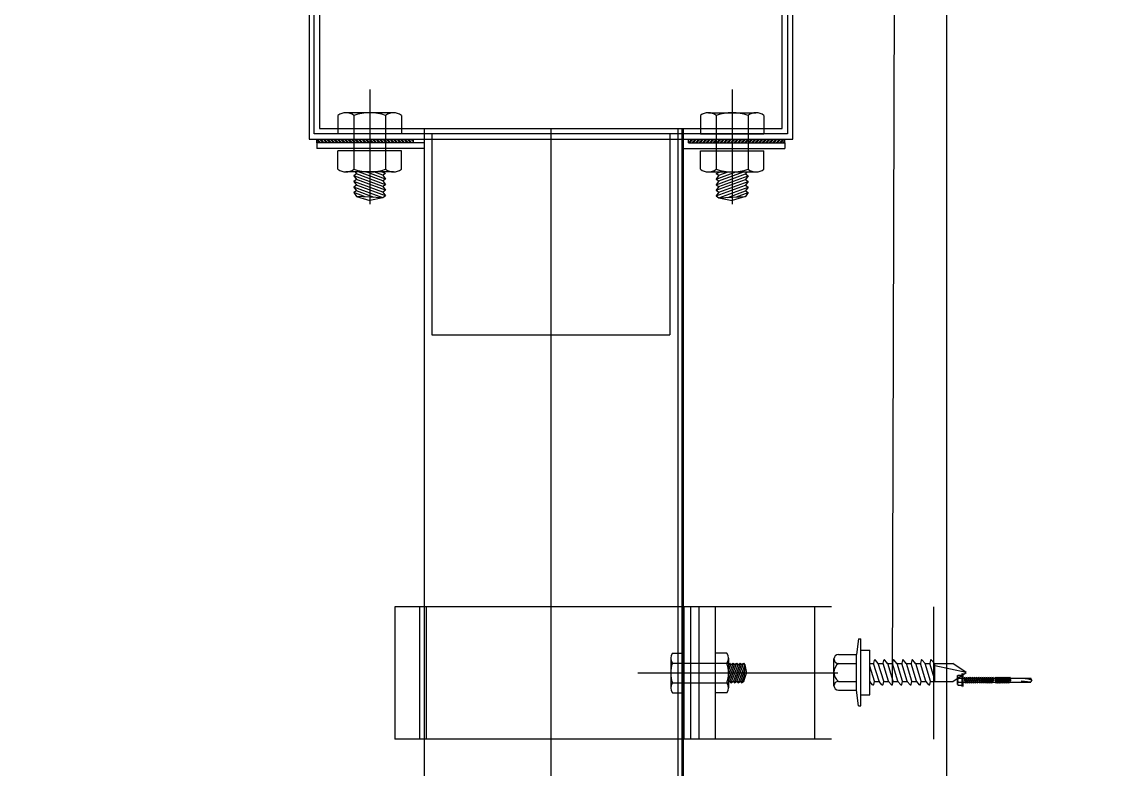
# Model space of a CAD drawing. Header units: metres. Extents: x 1610 to 5629, y 732 to 3974.
# Drawn here: x 1796.5734 to 1796.8067, y 901.7286 to 901.8866 of the extents above; entities that cross this region are included whole.
import ezdxf

# ---------------------------------------------------------------- set-up
doc = ezdxf.new("R2010")
doc.units = ezdxf.units.M
doc.header["$MEASUREMENT"] = 0
doc.header["$PDMODE"] = 2
doc.header["$PDSIZE"] = 50
doc.layers.get('0').update_dxf_attribs({"lineweight": 0})
doc.layers.get('Defpoints').update_dxf_attribs({"lineweight": 0})
doc.styles.get("Standard").update_dxf_attribs({"font": 'verdana.ttf', "height": 0.23})
doc.dimstyles.new('STANDARD$0', dxfattribs={"dimtxt": 0.23, "dimasz": 0.1, "dimexe": 2, "dimexo": 2, "dimgap": 0, "dimtad": 0, "dimzin": 0, "dimdsep": 46, "dimtxsty": 'Standard', "dimblk": 'OBLIQUE', "dimcen": -0.0625, "dimse1": 1, "dimse2": 1, "dimclrd": 7, "dimclre": 9, "dimclrt": 7, "dimadec": 0, "dimazin": 0, "dimtfac": 1, "dimtix": 1, "dimtofl": 0, "dimtmove": 2, "dimatfit": 3, "dimldrblk": 'OBLIQUE', "dimfxl": 0, "dimtolj": 1, "dimtzin": 0, "dimarcsym": 0})

# ---------------------------------------------------------------- blocks, each defined once
blk = doc.blocks.new('SRW-20')
for p, q in [((-2.029066627117571, 5.410844338883178), (2.029066627117571, 5.410844338854075)), ((-2.705422169499799, 4.734488796530059), (-2.705422169499799, 2.029066627059365)), ((-1.352711084735344, 4.734488796530059), (-1.352711084735344, 2.029066627059365)), ((1.352711084677139, 4.734488796500953), (1.352711084677139, 2.029066627059365)), ((2.705422169383381, 4.734488796530059), (2.705422169441589, 2.029066627030259)), ((-5.07266656772117, 1.690888855897356), (-2.705422169499799, 2.029066627059365)), ((-5.07266656772117, 1.690888855897356), (-5.07266656772117, 1.352711084735344)), ((-2.705422169441589, 2.029066627059365), (2.705422169499799, 2.029066627059365)), ((5.07266656766296, 1.690888855868251), (2.705422169441589, 2.029066627030259)), ((5.07266656766296, 1.690888855868251), (5.07266656766296, 1.352711084706242)), ((-5.07266656772117, 1.352711084735344), (5.07266656766296, 1.352711084677139)), ((-3.381777711823815, 1.352711084706242), (-3.381777711823815, 0)), ((-3.381777711823815, 0), (3.381777711823815, 0)), ((3.381777711823815, 1.352711084677139), (3.381777711823815, 0)), ((-1.868816154747037, -0.4361120414687323), (-1.368265371740561, -0.0186322928057052)), ((-1.868816154747037, -1.85252799550653), (-1.368265371740561, -1.435048246843503)), ((-1.824975299445213, -0.6132498307561037), (-1.378628323058364, -0.7083456031105017)), ((-1.352711084793553, -2.91038e-11), (-1.352711084793553, -0.0079450140765402)), ((-1.352711084793553, -0.7104601264582016), (-1.352711084735344, -1.42436096811434)), ((-1.333367849205385, -1.416069386119489), (1.327403977658832, -0.5899166617600713)), ((-1.327403977658832, -0.7060096649511252), (0.9464257521030957, -2.91038e-11)), ((-1.32740397771704, -2.122425618988926), (1.333367849147176, -1.296272894658613)), ((1.352711084735344, -2.91038e-11), (1.352711084677139, -0.585466200282099)), ((1.352711084735344, -1.287981312634655), (1.352711084735344, -2.001882154319901)), ((1.368265371682352, -1.277294033963698), (1.868816154688829, -0.8598142852715682)), ((1.824975299387005, -0.6826764959841967), (1.378628323058364, -0.5875807236297989)), ((-1.868816154747037, -3.268943949544336), (-1.368265371740561, -2.851464200881308)), ((-1.824975299445213, -2.029665784793905), (-1.378628323058364, -2.124761557148302)), ((-1.352711084735344, -2.126876080495998), (-1.352711084735344, -2.840776922152143)), ((-1.333367849205385, -2.83248534015729), (1.327403977658832, -2.006332615797874)), ((-1.32740397771704, -3.538841573026726), (1.333367849147176, -2.712688848696414)), ((1.352711084735344, -2.70439726670156), (1.352711084677139, -3.418298108357701)), ((1.368265371682352, -2.693709988001498), (1.868816154688829, -2.27623023930937)), ((1.824975299387005, -2.099092450021998), (1.378628323058364, -2.0039966776676)), ((-1.868816154747037, -4.68535990361124), (-1.368265371740561, -4.267880154919112)), ((-1.824975299445213, -3.446081738831707), (-1.378628323058364, -3.541177511186106)), ((-1.824975299445213, -4.862497692898613), (-1.378628323058364, -4.957593465223908)), ((-1.352711084735344, -3.543292034533807), (-1.352711084735344, -4.25719287621905)), ((-1.352711084735344, -4.959707988571608), (-1.352711084735344, -5.673608830256853)), ((-1.333367849205385, -4.248901294195093), (1.327403977658832, -3.422748569864778)), ((-1.333367849205385, -5.665317248232896), (1.327403977600625, -4.839164523902582)), ((-1.327403977658832, -4.955257527064532), (1.333367849147176, -4.129104802734219)), ((1.352711084677139, -4.120813220739364), (1.352711084677139, -4.834714062424609)), ((1.368265371682352, -4.110125942039302), (1.868816154688829, -3.692646193347171)), ((1.824975299387005, -3.515508404088901), (1.378628323058364, -3.420412631705402)), ((1.824975299387005, -4.931924358126707), (1.378628323058364, -4.836828585743205)), ((-1.868816154747037, -6.101775857649045), (-1.368265371740561, -5.684296108956912)), ((-1.824975299387005, -6.278913646936416), (-1.378628323116573, -6.37400941926171)), ((-1.352711084735344, -6.376123942609406), (-1.352711084735344, -7.090024784323759)), ((-1.333367849205385, -7.081733202328903), (1.327403977600625, -6.255580477969486)), ((-1.32740397771704, -6.371673481102334), (1.333367849147176, -5.545520756772019)), ((1.352711084677139, -5.537229174777166), (1.352711084677139, -6.251130016462411)), ((1.368265371682352, -5.526541896077106), (1.86881615463062, -5.109062147384972)), ((1.368265371682352, -6.942957850144012), (1.868816154688829, -6.525478101451881)), ((1.824975299328798, -6.34834031216451), (1.378628323000155, -6.253244539810112)), ((-1.868816154747037, -7.518191811715951), (-1.368265371740561, -7.100712063023821)), ((-1.824975299445213, -7.695329600974218), (-1.378628323116573, -7.790425373328617)), ((-1.352711084735344, -7.792539896676315), (-1.352711084735344, -8.506440738361562)), ((-1.333367849205385, -8.498149156366708), (1.327403977658832, -7.671996432036394)), ((-1.32740397771704, -7.788089435169238), (1.333367849147176, -6.961936710838926)), ((1.352711084677139, -6.953645128844073), (1.352711084677139, -7.667545970529318)), ((1.368265371682352, -8.359373804181812), (1.86881615463062, -7.941894055489684)), ((1.824975299328798, -7.764756266231414), (1.378628323058364, -7.669660493877018)), ((-1.868816154747037, -8.934607765753752), (-1.368265371740561, -8.517128017061623)), ((-1.824975299445213, -9.11174555501202), (-1.378628323116573, -9.206841327395523)), ((-1.352711084735344, -9.20895585071412), (-1.352711084735344, -9.854666864703177)), ((-1.352711084735344, -9.854666864703177), (1.352711084677139, -9.854666864674073)), ((-1.352711084735344, -9.854666864703177), (-1.352711084793553, -12.56008903411566)), ((-1.32740397771704, -9.204505389236147), (1.333367849147176, -8.378352664905831)), ((-1.140454892622073, -9.854666864703177), (1.327403977600625, -9.088412386074193)), ((-2.91038e-11, -14.58915566120413), (0.9725863542698788, -9.854666864644967)), ((1.14045489244745, -9.854666864674073), (1.333367849147176, -9.794768618943637)), ((1.352711084677139, -8.370061082881875), (1.352711084677139, -9.083961924567118)), ((1.352711084677139, -9.78647703694878), (1.352711084677139, -9.854666864674073)), ((1.352711084677139, -9.854666864674073), (1.352711084677139, -12.56008903411566)), ((1.368265371624147, -9.77578975824872), (1.868816154688829, -9.358310009556588)), ((1.824975299328798, -9.18117222029832), (1.378628323058364, -9.08607644791482)), ((-1.352711084793553, -12.56008903411566), (-2.91038e-11, -14.58915566120413)), ((-2.91038e-11, -14.58915566120413), (1.352711084677139, -12.56008903411566))]:
    blk.add_line(p, q)
for centre, radius, start, end in [((-2.029066627117571, 4.734488796530059), 0.6763555423608923, 0, 180), ((-8.73115e-11, 3.719955483131343), 1.690888855772311, 36.86989764117497, 143.1301023564905), ((2.029066627117571, 4.734488796530059), 0.6763555423608923, 0, 180), ((-1.303284010122297, -0.0965437879785895), 0.1014533313541339, 107.2492362302467, 129.829483170481), ((-1.803834793128769, -0.5140235366707202), 0.1014533313541339, 129.829483170481, 257.9727626916973), ((-1.357487816741922, -0.6091193090251183), 0.1014533313541339, 257.9727626882618, 287.2492362302467), ((-1.303284010122297, -1.51295974201639), 0.1014533313541339, 107.2492362302467, 129.829483170481), ((1.357487816741922, -0.6868070176860785), 0.1014533313541339, 77.97276268826182, 107.2492362302467), ((1.303284010122297, -1.199382538732606), 0.1014533313541339, 287.2492362302467, 309.8294831710151), ((1.303284010064089, -1.199382538761708), 0.1014533313541339, 287.2492362302467, 309.8294831710151), ((1.803834793070564, -0.7819027900695801), 0.1014533313541339, 309.8294831704811, 77.97276268826182), ((-1.803834793128769, -1.93043949070852), 0.1014533313541339, 129.829483170481, 257.9727626916973), ((-1.803834793128769, -3.346855444746323), 0.1014533313541339, 129.829483170481, 257.9727626916973), ((-1.357487816741922, -2.025535263062919), 0.1014533313541339, 257.9727626882618, 287.2492362302467), ((-1.303284010122297, -2.929375696054194), 0.1014533313541339, 107.2492362302467, 129.829483170481), ((1.357487816741922, -2.103222971723879), 0.1014533313541339, 77.97276268826182, 107.2492362302467), ((1.303284010064089, -2.615798492799513), 0.1014533313541339, 287.2492362302467, 309.8294831710151), ((1.303284010122297, -2.615798492770409), 0.1014533313541339, 287.2492362302467, 309.8294831710151), ((1.803834793070564, -2.198318744107377), 0.1014533313541339, 309.8294831704811, 77.97276268826182), ((-1.803834793128769, -4.76327139881323), 0.1014533313541339, 129.829483170481, 257.9727626916973), ((-1.357487816741922, -3.441951217129826), 0.1014533313541339, 257.9727626882618, 287.2492362302467), ((-1.357487816741922, -4.858367171167627), 0.1014533313541339, 257.9727626882618, 287.2492362302467), ((-1.303284010122297, -4.345791650091996), 0.1014533313541339, 107.2492362302467, 129.829483170481), ((1.357487816741922, -3.519638925761681), 0.1014533313541339, 77.97276268826182, 107.2492362302467), ((1.357487816741922, -3.519638925761681), 0.1014533313541339, 77.97276268826182, 107.2492362302467), ((1.357487816741922, -4.936054879828589), 0.1014533313541339, 77.97276268826182, 107.2492362302467), ((1.303284010122297, -4.032214446808212), 0.1014533313541339, 287.2492362302467, 309.8294831710151), ((1.803834793070564, -3.614734698145185), 0.1014533313541339, 309.8294831704811, 77.97276268826182), ((1.803834793070564, -5.031150652153883), 0.1014533313541339, 309.8294831704811, 77.97276268989278), ((-1.803834793070564, -6.179687352821928), 0.1014533313541339, 129.829483170481, 257.9727626916973), ((-1.35748781680013, -6.274783125176327), 0.1014533313541339, 257.9727626898928, 287.2492362302467), ((-1.303284010122297, -5.762207604129799), 0.1014533313541339, 107.2492362302467, 129.829483170481), ((1.357487816683714, -6.352470833866391), 0.1014533313541339, 77.97276268826182, 107.2492362302467), ((1.303284010064089, -5.448630400846012), 0.1014533313541339, 287.2492362302467, 309.8294831710151), ((1.803834793012356, -6.447566606249893), 0.1014533313541339, 309.8294831704811, 77.97276269006647), ((-1.803834793128769, -7.596103306888836), 0.1014533313541339, 129.829483170481, 257.9727626916973), ((-1.35748781680013, -7.691199079272338), 0.1014533313541339, 257.9727626898928, 287.2492362302467), ((-1.303284010122297, -7.178623558225808), 0.1014533313541339, 107.2492362302467, 129.829483170481), ((1.357487816741922, -7.768886787933292), 0.1014533313541339, 77.97276268826182, 107.2492362302467), ((1.303284010122297, -6.865046354912919), 0.1014533313541339, 287.2492362302467, 309.8294831704811), ((1.803834793012356, -7.863982560316797), 0.1014533313541339, 309.8294831704811, 77.97276269006647), ((-1.803834793128769, -9.012519260926636), 0.1014533313541339, 129.829483170481, 257.9727626882618), ((-1.35748781680013, -9.10761503331014), 0.1014533313541339, 257.9727626882618, 287.2492362302467), ((-1.303284010122297, -8.595039512263611), 0.1014533313541339, 107.2492362302467, 129.829483170481), ((1.357487816683714, -9.1853027419711), 0.1014533313541339, 77.97276268826182, 107.2492362302467), ((1.303284010064089, -8.281462308950722), 0.1014533313541339, 287.2492362302467, 309.8294831710151), ((1.303284010064089, -9.697878263017627), 0.1014533313541339, 287.2492362302467, 309.8294831704811), ((1.803834793012356, -9.2803985143546), 0.1014533313541339, 309.8294831704811, 77.97276268989278)]:
    blk.add_arc(centre, radius, start, end)
blk = doc.blocks.new('_Oblique')
at = {"color": 0, "linetype": 'ByBlock', "lineweight": -2}
blk.add_line((-0.5, -0.5), (0.5, 0.5), dxfattribs=at)
blk = doc.blocks.new('*D47')
at = {"color": 7, "lineweight": -2}
for p, q in [((1795.171902831284, 903.9270370816896), (1795.171902831284, 900.2667298764443)), ((1795.171902831284, 895.927698695376), (1795.171902831284, 899.5880059006212))]:
    blk.add_line(p, q, dxfattribs=at)
at = {"layer": 'Defpoints', "color": 0}
for p in [(1806.655057028128, 903.9270370816896), (1795.171902831284, 895.927698695376), (1795.171902831284, 895.927698695376)]:
    blk.add_point(p, dxfattribs=at)
at = {"color": 7, "lineweight": -2, "xscale": 0.1, "yscale": 0.1, "zscale": 0.1}
for p, rotation in [((1795.171902831284, 903.9270370816896), 90), ((1795.171902831284, 895.927698695376), 270)]:
    blk.add_blockref('_Oblique', p, dxfattribs=dict(at, rotation=rotation))
at = {"color": 7, "insert": (1795.171902831284, 899.9273678885334), "char_height": 0.23, "attachment_point": 5, "rotation": 90}
blk.add_mtext('\\A1;8.00', dxfattribs=at)
blk = doc.blocks.new('*D51')
at = {"color": 7, "lineweight": -2}
for p, q in [((1795.509375088086, 903.9270370816896), (1795.509375088086, 899.7674249738254)), ((1795.509375088086, 894.9276986953769), (1795.509375088086, 899.0873108032413))]:
    blk.add_line(p, q, dxfattribs=at)
at = {"layer": 'Defpoints', "color": 0}
for p in [(1806.655057028128, 903.9270370816896), (1795.509375088086, 894.9276986953769), (1806.655057028128, 894.9276986953769)]:
    blk.add_point(p, dxfattribs=at)
at = {"color": 7, "lineweight": -2, "xscale": 0.1, "yscale": 0.1, "zscale": 0.1}
for p, rotation in [((1795.509375088086, 903.9270370816896), 90), ((1795.509375088086, 894.9276986953769), 270)]:
    blk.add_blockref('_Oblique', p, dxfattribs=dict(at, rotation=rotation))
at = {"color": 7, "insert": (1795.509375088086, 899.4273678885338), "char_height": 0.23, "attachment_point": 5, "rotation": 90}
blk.add_mtext('\\A1;9.00', dxfattribs=at)

msp = doc.modelspace()

# ---------------------------------------------------------------- hatches: boundary and pattern name
h = msp.add_hatch()
h.set_pattern_fill('ANSI32', scale=0.0013987217597606, angle=6.999999999999999e-15, style=0)
h.set_pattern_definition([(135, (1667.638538469028, 912.5133618926938), (0.0003708921154949, 0.0003708921154949), []), (135, (1667.638291206227, 912.5133618926938), (0.0003708921154949, 0.0003708921154949), [])])
h.paths.add_polyline_path([(1796.650288961714, 901.8610520038707), (1796.650288961714, 901.8618048643767), (1796.65618867707, 901.8618048643767), (1796.65618867707, 901.8610520038707), (1796.655069699479, 901.8610520038707)])
h.paths.add_polyline_path([(1796.646932029463, 901.8610520038707), (1796.646932029463, 901.8618048643767), (1796.650288961714, 901.8618048643767), (1796.650288961714, 901.8610520038707)])
h.paths.add_polyline_path([(1796.643575097209, 901.8610520038707), (1796.643575097209, 901.8618048643767), (1796.646932029463, 901.8618048643767), (1796.646932029463, 901.8610520038707)])
h.paths.add_polyline_path([(1796.643575097209, 901.8618048643767), (1796.643575097209, 901.8610520038707), (1796.637438943123, 901.8610520038707), (1796.636943700535, 901.8618048643767)])
h.paths.add_polyline_path([(1796.635767339157, 901.8610520038707), (1796.635767339157, 901.8618048643767), (1796.636943700535, 901.8618048643767), (1796.637438943123, 901.8610520038707)])
h = msp.add_hatch()
h.set_pattern_fill('ANSI32', scale=0.0013987217597606, angle=6.999999999999999e-15, style=0)
h.set_pattern_definition([(45.00000000247206, (1586.587944377911, 912.5133618903488), (-0.0003708921155109, 0.0003708921154789), []), (45.00000000247206, (1586.58819163967, 912.5133618903488), (-0.0003708921155109, 0.0003708921154789), [])])
h.paths.add_polyline_path([(1796.720275217789, 901.8610520038707), (1796.720275217789, 901.8618048643767), (1796.714375502435, 901.8618048643767), (1796.714375502435, 901.8610520038707), (1796.715494479504, 901.8610520038707)])
h.paths.add_polyline_path([(1796.723632150041, 901.8610520038707), (1796.723632150041, 901.8618048643767), (1796.720275217789, 901.8618048643767), (1796.720275217789, 901.8610520038707)])
h.paths.add_polyline_path([(1796.726989082294, 901.8610520038707), (1796.726989082294, 901.8618048643767), (1796.723632150041, 901.8618048643767), (1796.723632150041, 901.8610520038707)])
h.paths.add_polyline_path([(1796.726989082294, 901.8618048643767), (1796.726989082294, 901.8610520038707), (1796.733125236902, 901.8610520038707), (1796.733620479489, 901.8618048643767)])
h.paths.add_polyline_path([(1796.734796839826, 901.8610520038707), (1796.734796839826, 901.8618048643767), (1796.733620479489, 901.8618048643767), (1796.733125236902, 901.8610520038707)])

# ---------------------------------------------------------------- linework, layer by layer
at = {"color": 7}
for p, q in [((1796.769028382296, 899.5984209417543, -23.30888888713069), (1796.769050835093, 901.9925183599132, -55.54783481805143)), ((1796.736475305171, 901.8618048643767, -0.909381687138202), (1796.736475305171, 901.9613824691044, -0.909381687138202)), ((1796.734237351033, 901.8640428192994, -23.73253617580199), (1796.734237351033, 901.9591558989205, -23.73253617580199)), ((1796.735356328623, 901.9603923541413, -23.73253617580199), (1796.735356328623, 901.8629238417084, -23.73253617580199)), ((1796.758109573809, 901.9604339903187), (1796.757455635192, 901.7463547498056)), ((1796.634088872249, 901.9106723677187, -0.909381687138202), (1796.634088872249, 901.8618048643767, -0.909381687138202)), ((1796.635207850881, 901.8629238417084, -23.73253617580199), (1796.635207850881, 901.9111358628944, -23.73253617580199)), ((1796.636326827952, 901.9115993591085, -23.73253617580199), (1796.636326827952, 901.8640428192994, -23.73253617580199)), ((1796.646932029463, 901.8722993099888), (1796.646932029463, 901.8546976524794)), ((1796.646932029463, 901.8722993099888), (1796.646932029463, 901.8480267007589)), ((1796.723632150041, 901.8722993099888), (1796.723632150041, 901.8546976524794)), ((1796.723632150041, 901.8722993099888), (1796.723632150041, 901.8480267007589)), ((1796.640218164957, 901.8668402627563), (1796.640218164957, 901.8629238417084)), ((1796.651967427583, 901.8673997515517), (1796.641896631343, 901.8673997515517)), ((1796.643575097209, 901.8668402627563), (1796.643575097209, 901.8554571166956)), ((1796.650288961714, 901.8668402627563), (1796.650288961714, 901.8554571166956)), ((1796.653645893967, 901.8668402627563), (1796.653645893967, 901.8629238417084)), ((1796.716918285537, 901.8668402627563), (1796.716918285537, 901.8629238417084)), ((1796.718596750362, 901.8673997515517), (1796.728667547119, 901.8673997515517)), ((1796.720275217789, 901.8668402627563), (1796.720275217789, 901.8554571166956)), ((1796.726989082294, 901.8668402627563), (1796.726989082294, 901.8554571166956)), ((1796.730346014546, 901.8668402627563), (1796.730346014546, 901.8629238417084)), ((1796.636326827952, 901.8640428192994, -23.73253617580199), (1796.734237351033, 901.8640428192994, -23.73253617580199)), ((1796.658426631732, 901.8640428192994, 17.93277887822597), (1796.658426631732, 899.5984209417543, 2.191182505290425)), ((1796.68528208975, 901.8640428192994, 17.93274134586669), (1796.685282089754, 899.5984209417543, 2.191168445315994)), ((1796.71213754725, 901.8640428192994, 17.93270381387952), (1796.712137547251, 899.5984209417543, 2.191154385480658)), ((1796.713059369475, 899.5984209417543, -21.89757733151153), (1796.713073089344, 901.8640428192994, -50.78495579762788)), ((1796.713256524841, 901.8640428192994, 17.93927522932062), (1796.713256524842, 899.5984209417543, 2.196048238409119)), ((1796.634088872249, 901.8618048643767, -0.909381687138202), (1796.736475305171, 901.8618048643767, -0.909381687138202)), ((1796.735356328623, 901.8629238417084, -23.73253617580199), (1796.635207850881, 901.8629238417084, -23.73253617580199)), ((1796.635767339157, 901.8610520038707), (1796.635767339157, 901.8618048643767)), ((1796.658426631732, 901.8610520038707), (1796.635767339157, 901.8610520038707)), ((1796.635767339157, 901.8610520038707), (1796.635767339157, 901.8598110489966)), ((1796.653645893967, 901.8629238417084), (1796.640218164957, 901.8629238417084)), ((1796.65618867707, 901.8610520038707), (1796.65618867707, 901.8618048643767)), ((1796.660105098118, 901.8629238417084), (1796.660105098118, 901.820411078992)), ((1796.710459081386, 901.8629238417084), (1796.710459081386, 901.820411078992)), ((1796.710459081386, 901.8623727318884), (1796.710459081386, 901.820411078992)), ((1796.714375502435, 901.8610520038707), (1796.714375502435, 901.8618048643767)), ((1796.714375502435, 901.8610520038707), (1796.734796839826, 901.8610520038707)), ((1796.716918285537, 901.8629238417084), (1796.730346014546, 901.8629238417084)), ((1796.734796839826, 901.8610520038707), (1796.734796839826, 901.8618048643767)), ((1796.734796839826, 901.8610520038707), (1796.734796839826, 901.8598110489966)), ((1796.658426631732, 901.8598110489966), (1796.635767339157, 901.8598110489966)), ((1796.653645893967, 901.8593735377434), (1796.640218164957, 901.8593735377434)), ((1796.640218164957, 901.8554571166956), (1796.640218164957, 901.8593735377434)), ((1796.653645893967, 901.8554571166956), (1796.653645893967, 901.8593735377434)), ((1796.713256524841, 901.8598110489966), (1796.734796839826, 901.8598110489966)), ((1796.716918285537, 901.8593735377434), (1796.730346014546, 901.8593735377434)), ((1796.716918285537, 901.8554571166956), (1796.716918285537, 901.8593735377434)), ((1796.730346014546, 901.8554571166956), (1796.730346014546, 901.8593735377434)), ((1796.651967427583, 901.8548976281604), (1796.641896631343, 901.8548976281604)), ((1796.644134586006, 901.8544623585268), (1796.643575097209, 901.8540728201157)), ((1796.643575097209, 901.8540728201157), (1796.644134586006, 901.8532692339844)), ((1796.649729472919, 901.8517955597393), (1796.643575097209, 901.8540728201157)), ((1796.643831534393, 901.8548976281604), (1796.644134586006, 901.8544623585268)), ((1796.650288961714, 901.8521850981496), (1796.644134586006, 901.8544623585268)), ((1796.649729472919, 901.8529886840204), (1796.644570484564, 901.8548976281604)), ((1796.650288961714, 901.8533782224316), (1796.6461827148, 901.8548976281604)), ((1796.649729472919, 901.8541818083027), (1796.647794945557, 901.8548976281604)), ((1796.650288961714, 901.8545713467146), (1796.649407175793, 901.8548976281604)), ((1796.650288961714, 901.8545713467146), (1796.649729472919, 901.8541818083027)), ((1796.649729472919, 901.8541818083027), (1796.650288961714, 901.8533782224316)), ((1796.718596750362, 901.8548976281604), (1796.728667547119, 901.8548976281604)), ((1796.720275217789, 901.8533782224316), (1796.724381464184, 901.8548976281604)), ((1796.720275217789, 901.8545713467146), (1796.72115700319, 901.8548976281604)), ((1796.720275217789, 901.8545713467146), (1796.720834706585, 901.8541818083027)), ((1796.720275217789, 901.8521850981496), (1796.726429593499, 901.8544623585268)), ((1796.720834706585, 901.8541818083027), (1796.720275217789, 901.8533782224316)), ((1796.720834706585, 901.8529886840204), (1796.725993693898, 901.8548976281604)), ((1796.720834706585, 901.8541818083027), (1796.722769232386, 901.8548976281604)), ((1796.720834706585, 901.8517955597393), (1796.726989082294, 901.8540728201157)), ((1796.726732645111, 901.8548976281604), (1796.726429593499, 901.8544623585268)), ((1796.726429593499, 901.8544623585268), (1796.726989082294, 901.8540728201157)), ((1796.726989082294, 901.8540728201157), (1796.726429593499, 901.8532692339844)), ((1796.644134586006, 901.8532692339844), (1796.643575097209, 901.8528796955736)), ((1796.643575097209, 901.8528796955736), (1796.644134586006, 901.8520761097017)), ((1796.649729472919, 901.8506024357164), (1796.643575097209, 901.8528796955736)), ((1796.644134586006, 901.8520761097017), (1796.643575097209, 901.8516865712904)), ((1796.643575097209, 901.8516865712904), (1796.644134586006, 901.8508829846388)), ((1796.649729472919, 901.8494093114343), (1796.643575097209, 901.8516865712904)), ((1796.650288961714, 901.8509919741272), (1796.644134586006, 901.8532692339844)), ((1796.650288961714, 901.8497988498456), (1796.644134586006, 901.8520761097017)), ((1796.650288961714, 901.8533782224316), (1796.649729472919, 901.8529886840204)), ((1796.649729472919, 901.8529886840204), (1796.650288961714, 901.8521850981496)), ((1796.650288961714, 901.8521850981496), (1796.649729472919, 901.8517955597393)), ((1796.649729472919, 901.8517955597393), (1796.650288961714, 901.8509919741272)), ((1796.720275217789, 901.8533782224316), (1796.720834706585, 901.8529886840204)), ((1796.720275217789, 901.8509919741272), (1796.726429593499, 901.8532692339844)), ((1796.720834706585, 901.8529886840204), (1796.720275217789, 901.8521850981496)), ((1796.720275217789, 901.8521850981496), (1796.720834706585, 901.8517955597393)), ((1796.720275217789, 901.8497988498456), (1796.726429593499, 901.8520761097017)), ((1796.720834706585, 901.8517955597393), (1796.720275217789, 901.8509919741272)), ((1796.720834706585, 901.8506024357164), (1796.726989082294, 901.8528796955736)), ((1796.720834706585, 901.8494093114343), (1796.726989082294, 901.8516865712904)), ((1796.726429593499, 901.8532692339844), (1796.726989082294, 901.8528796955736)), ((1796.726989082294, 901.8528796955736), (1796.726429593499, 901.8520761097017)), ((1796.726429593499, 901.8520761097017), (1796.726989082294, 901.8516865712904)), ((1796.726989082294, 901.8516865712904), (1796.726429593499, 901.8508829846388)), ((1796.644134586006, 901.8508829846388), (1796.643575097209, 901.8504934472694)), ((1796.645999548658, 901.8495963438744), (1796.643575097209, 901.8504934472694)), ((1796.643575097209, 901.8504934472694), (1796.644134586006, 901.8496898613984)), ((1796.647864511309, 901.8495028279158), (1796.644134586006, 901.8508829846388)), ((1796.649729472919, 901.8494093114343), (1796.644134586006, 901.8496898613984)), ((1796.644134586006, 901.8496898613984), (1796.646932029463, 901.8488302517177)), ((1796.649729472919, 901.8494093114343), (1796.646932029463, 901.8488302517177)), ((1796.650288961714, 901.8509919741272), (1796.649729472919, 901.8506024357164)), ((1796.649729472919, 901.8506024357164), (1796.650288961714, 901.8497988498456)), ((1796.650288961714, 901.8497988498456), (1796.649729472919, 901.8494093114343)), ((1796.720275217789, 901.8509919741272), (1796.720834706585, 901.8506024357164)), ((1796.720834706585, 901.8506024357164), (1796.720275217789, 901.8497988498456)), ((1796.720275217789, 901.8497988498456), (1796.720834706585, 901.8494093114343)), ((1796.720834706585, 901.8494093114343), (1796.726429593499, 901.8496898613984)), ((1796.720834706585, 901.8494093114343), (1796.723632150041, 901.8488302517177)), ((1796.722699668195, 901.8495028279158), (1796.726429593499, 901.8508829846388)), ((1796.726429593499, 901.8496898613984), (1796.723632150041, 901.8488302517177)), ((1796.724564630846, 901.8495963438744), (1796.726989082294, 901.8504934472694)), ((1796.726429593499, 901.8508829846388), (1796.726989082294, 901.8504934472694)), ((1796.726989082294, 901.8504934472694), (1796.726429593499, 901.8496898613984)), ((1796.660105098118, 901.820411078992), (1796.710459081386, 901.820411078992)), ((1796.660105098118, 901.820411078992), (1796.710459081386, 901.820411078992)), ((1796.652225467038, 901.7628674725321, 2.159289270440407), (1796.652225467038, 901.7348930382227, 2.159289270440407)), ((1796.744611909089, 901.7628674725321), (1796.652225467038, 901.7628674725321, 2.159289270440407)), ((1796.657470672804, 901.7628674725321, 2.159289270440407), (1796.657470672804, 901.7348930382227, 2.159289270440407)), ((1796.658869395314, 901.7628674725321, 2.159289270440407), (1796.658869395314, 901.7348930382227, 2.159289270440407)), ((1796.713419544028, 901.7628674725321, 2.159289270440407), (1796.713419544028, 901.7348930382227, 2.159289270440407)), ((1796.714818264976, 901.7628674725321, 2.159289270440407), (1796.714818264976, 901.7348930382227, 2.159289270440407)), ((1796.716566668113, 901.7628674725321, 2.159289270440407), (1796.716566668113, 901.7348930382227, 2.159289270440407)), ((1796.720063472302, 901.7628674725321, 2.159289270440407), (1796.720063472302, 901.7348930382227, 2.159289270440407)), ((1796.741065657966, 901.7628674725321), (1796.741065657966, 901.7348930382227)), ((1796.766301279772, 901.7348930382227), (1796.766301279772, 901.7628674725321)), ((1796.710622100571, 901.7520273798523, 2.159289270440407), (1796.710622100571, 901.7457331319437, 2.159289270440407)), ((1796.710971781197, 901.7530764212146, 2.159289270440407), (1796.713419544028, 901.7530764212146, 2.159289270440407)), ((1796.722511234612, 901.7530764212146, 2.159289270440407), (1796.720063472302, 901.7530764212146, 2.159289270440407)), ((1796.722860916282, 901.7520273798523, 2.159289270440407), (1796.722860916282, 901.7457331319437, 2.159289270440407)), ((1796.710971781197, 901.7509783384912, 2.159289270440407), (1796.722860916282, 901.7509783384912, 2.159289270440407)), ((1796.723064841111, 901.7509783384912, 2.159289270440407), (1796.722860916282, 901.7504272218988, 2.159289270440407)), ((1796.723810544276, 901.7509783384912, 2.159289270440407), (1796.722860916282, 901.7484119334517, 2.159289270440407)), ((1796.724054005913, 901.7506286570816, 2.159289270440407), (1796.722860916282, 901.7474042901404, 2.159289270440407)), ((1796.723308303268, 901.7506286570816, 2.159289270440407), (1796.722860916282, 901.749419578066, 2.159289270440407)), ((1796.723064841111, 901.7509783384912, 2.159289270440407), (1796.723308303268, 901.7506286570816, 2.159289270440407)), ((1796.724556246398, 901.7509783384912, 2.159289270440407), (1796.723132959866, 901.7471318536728, 2.159289270440407)), ((1796.723308303268, 901.7506286570816, 2.159289270440407), (1796.723810544276, 901.7509783384912, 2.159289270440407)), ((1796.724799708035, 901.7506286570816, 2.159289270440407), (1796.723376420984, 901.7467821733059, 2.159289270440407)), ((1796.723810544276, 901.7509783384912, 2.159289270440407), (1796.724054005913, 901.7506286570816, 2.159289270440407)), ((1796.725301948522, 901.7509783384912, 2.159289270440407), (1796.723878661991, 901.7471318536728, 2.159289270440407)), ((1796.724054005913, 901.7506286570816, 2.159289270440407), (1796.724556246398, 901.7509783384912, 2.159289270440407)), ((1796.7255454112, 901.7506286570816, 2.159289270440407), (1796.724122123628, 901.7467821733059, 2.159289270440407)), ((1796.724556246398, 901.7509783384912, 2.159289270440407), (1796.724799708035, 901.7506286570816, 2.159289270440407)), ((1796.726047651686, 901.7509783384912, 2.159289270440407), (1796.724624365155, 901.7471318536728, 2.159289270440407)), ((1796.724799708035, 901.7506286570816, 2.159289270440407), (1796.725301948522, 901.7509783384912, 2.159289270440407)), ((1796.726291113323, 901.7506286570816, 2.159289270440407), (1796.724867826793, 901.7467821733059, 2.159289270440407)), ((1796.725301948522, 901.7509783384912, 2.159289270440407), (1796.7255454112, 901.7506286570816, 2.159289270440407)), ((1796.726232666044, 901.7494630559436, 2.159289270440407), (1796.7253700678, 901.7471318536728, 2.159289270440407)), ((1796.7255454112, 901.7506286570816, 2.159289270440407), (1796.726047651686, 901.7509783384912, 2.159289270440407)), ((1796.726047651686, 901.7509783384912, 2.159289270440407), (1796.726291113323, 901.7506286570816, 2.159289270440407)), ((1796.726291113323, 901.7506286570816, 2.159289270440407), (1796.726115770964, 901.7471318536728, 2.159289270440407)), ((1796.726291113323, 901.7506286570816, 2.159289270440407), (1796.726653026462, 901.7488802557672, 2.159289270440407)), ((1796.746004449692, 901.7488802557672, 2.159289270440407), (1796.70365285091, 901.7488802557672, 2.159289270440407)), ((1796.710971781197, 901.7467821733059, 2.159289270440407), (1796.722860916282, 901.7467821733059, 2.159289270440407)), ((1796.722860916282, 901.746942445438, 2.159289270440407), (1796.723132959866, 901.7471318536728, 2.159289270440407)), ((1796.723132959866, 901.7471318536728, 2.159289270440407), (1796.723376420984, 901.7467821733059, 2.159289270440407)), ((1796.723376420984, 901.7467821733059, 2.159289270440407), (1796.723878661991, 901.7471318536728, 2.159289270440407)), ((1796.723878661991, 901.7471318536728, 2.159289270440407), (1796.724122123628, 901.7467821733059, 2.159289270440407)), ((1796.724122123628, 901.7467821733059, 2.159289270440407), (1796.724624365155, 901.7471318536728, 2.159289270440407)), ((1796.724624365155, 901.7471318536728, 2.159289270440407), (1796.724867826793, 901.7467821733059, 2.159289270440407)), ((1796.724867826793, 901.7467821733059, 2.159289270440407), (1796.7253700678, 901.7471318536728, 2.159289270440407)), ((1796.7253700678, 901.7471318536728, 2.159289270440407), (1796.725613528915, 901.7467821733059, 2.159289270440407)), ((1796.7261742172, 901.7482974542886, 2.159289270440407), (1796.725613528915, 901.7467821733059, 2.159289270440407)), ((1796.725613528915, 901.7467821733059, 2.159289270440407), (1796.726115770964, 901.7471318536728, 2.159289270440407)), ((1796.726115770964, 901.7471318536728, 2.159289270440407), (1796.726653026462, 901.7488802557672, 2.159289270440407)), ((1796.771283043163, 901.7481129552624), (1796.771283043163, 901.7483303980664)), ((1796.771283043163, 901.7466577530133), (1796.771283043163, 901.7481129552624)), ((1796.771283043163, 901.7468744517378), (1796.771283043163, 901.7478962552358)), ((1796.771283043163, 901.7464403089034), (1796.771283043163, 901.7466577530133)), ((1796.771383401741, 901.7484307582092), (1796.772261541778, 901.7484307582092)), ((1796.771420929324, 901.7478031806186), (1796.772328446974, 901.7478031806186)), ((1796.771420929324, 901.7469675273964), (1796.772328446974, 901.7469675273964)), ((1796.772328446974, 901.7460218123364), (1796.772328446974, 901.7487488946358)), ((1796.772428806593, 901.7488492534748), (1796.772437168636, 901.7488492534748)), ((1796.772537527736, 901.7460218123364), (1796.772537527736, 901.7487488946358)), ((1796.772537527736, 901.7478035154004), (1796.779420938279, 901.7478035187874)), ((1796.772537527736, 901.7469671915732), (1796.779568405253, 901.7469671952182)), ((1796.772786355816, 901.7478035187874), (1796.772836311307, 901.7480126654643)), ((1796.772933821227, 901.7469671952182), (1796.772786355816, 901.7478035187874)), ((1796.772960024518, 901.7478035187874), (1796.772836311307, 901.7480126654643)), ((1796.773057534435, 901.7467580469788), (1796.772836311307, 901.7480126654643)), ((1796.773057534435, 901.7467580469788), (1796.772933821227, 901.7469671952182)), ((1796.772960024518, 901.7478035187874), (1796.77320451682, 901.7478035187874)), ((1796.773107489927, 901.7469671952182), (1796.772960024518, 901.7478035187874)), ((1796.773057534435, 901.7467580469788), (1796.773107489927, 901.7469671952182)), ((1796.773107489927, 901.7469671952182), (1796.773351983272, 901.7469671952182)), ((1796.77320451682, 901.7478035187874), (1796.773254473355, 901.7480126654643)), ((1796.773351983272, 901.7469671952182), (1796.77320451682, 901.7478035187874)), ((1796.773475696482, 901.7467580469788), (1796.773254473355, 901.7480126654643)), ((1796.773378186041, 901.7478035187874), (1796.773254473355, 901.7480126654643)), ((1796.773475696482, 901.7467580469788), (1796.773351983272, 901.7469671952182)), ((1796.773378186041, 901.7478035187874), (1796.773622678343, 901.7478035187874)), ((1796.773525651971, 901.7469671952182), (1796.773378186041, 901.7478035187874)), ((1796.773475696482, 901.7467580469788), (1796.773525651971, 901.7469671952182)), ((1796.773525651971, 901.7469671952182), (1796.773770144796, 901.7469671952182)), ((1796.773622678343, 901.7478035187874), (1796.773672635399, 901.7480126654643)), ((1796.773770144796, 901.7469671952182), (1796.773622678343, 901.7478035187874)), ((1796.773796348085, 901.7478035187874), (1796.773672635399, 901.7480126654643)), ((1796.773893856962, 901.7467580469788), (1796.773672635399, 901.7480126654643)), ((1796.773893856962, 901.7467580469788), (1796.773770144796, 901.7469671952182)), ((1796.773796348085, 901.7478035187874), (1796.77404084039, 901.7478035187874)), ((1796.773943814018, 901.7469671952182), (1796.773796348085, 901.7478035187874)), ((1796.773893856962, 901.7467580469788), (1796.773943814018, 901.7469671952182)), ((1796.773943814018, 901.7469671952182), (1796.774188306841, 901.7469671952182)), ((1796.77404084039, 901.7478035187874), (1796.774090795881, 901.7480126654643)), ((1796.774188306841, 901.7469671952182), (1796.77404084039, 901.7478035187874)), ((1796.774214508568, 901.7478035187874), (1796.774090795881, 901.7480126654643)), ((1796.774312019008, 901.7467580469788), (1796.774090795881, 901.7480126654643)), ((1796.774312019008, 901.7467580469788), (1796.774188306841, 901.7469671952182)), ((1796.774214508568, 901.7478035187874), (1796.77445900087, 901.7478035187874)), ((1796.774361975541, 901.7469671952182), (1796.774214508568, 901.7478035187874)), ((1796.774312019008, 901.7467580469788), (1796.774361975541, 901.7469671952182)), ((1796.774361975541, 901.7469671952182), (1796.774606467845, 901.7469671952182)), ((1796.77445900087, 901.7478035187874), (1796.774508957405, 901.7480126654643)), ((1796.774606467845, 901.7469671952182), (1796.77445900087, 901.7478035187874)), ((1796.774632670613, 901.7478035187874), (1796.774508957405, 901.7480126654643)), ((1796.774730181053, 901.7467580469788), (1796.774508957405, 901.7480126654643)), ((1796.774730181053, 901.7467580469788), (1796.774606467845, 901.7469671952182)), ((1796.774632670613, 901.7478035187874), (1796.774877162916, 901.7478035187874)), ((1796.774780137585, 901.7469671952182), (1796.774632670613, 901.7478035187874)), ((1796.774730181053, 901.7467580469788), (1796.774780137585, 901.7469671952182)), ((1796.774780137585, 901.7469671952182), (1796.775024629368, 901.7469671952182)), ((1796.774877162916, 901.7478035187874), (1796.774927118409, 901.7480126654643)), ((1796.775024629368, 901.7469671952182), (1796.774877162916, 901.7478035187874)), ((1796.775050832658, 901.7478035187874), (1796.774927118409, 901.7480126654643)), ((1796.775148342578, 901.7467580469788), (1796.774927118409, 901.7480126654643)), ((1796.775148342578, 901.7467580469788), (1796.775024629368, 901.7469671952182)), ((1796.775050832658, 901.7478035187874), (1796.775295324439, 901.7478035187874)), ((1796.775198298069, 901.7469671952182), (1796.775050832658, 901.7478035187874)), ((1796.775148342578, 901.7467580469788), (1796.775198298069, 901.7469671952182)), ((1796.775198298069, 901.7469671952182), (1796.775442791415, 901.7469671952182)), ((1796.775295324439, 901.7478035187874), (1796.775345280454, 901.7480126654643)), ((1796.775442791415, 901.7469671952182), (1796.775295324439, 901.7478035187874)), ((1796.775468994183, 901.7478035187874), (1796.775345280454, 901.7480126654643)), ((1796.775566503059, 901.7467580469788), (1796.775345280454, 901.7480126654643)), ((1796.775566503059, 901.7467580469788), (1796.775442791415, 901.7469671952182)), ((1796.775468994183, 901.7478035187874), (1796.775713485442, 901.7478035187874)), ((1796.775616460114, 901.7469671952182), (1796.775468994183, 901.7478035187874)), ((1796.775566503059, 901.7467580469788), (1796.775616460114, 901.7469671952182)), ((1796.775616460114, 901.7469671952182), (1796.77630341274, 901.7469671952182)), ((1796.775616460114, 901.7469671952182), (1796.775860952416, 901.7469671952182)), ((1796.775713485442, 901.7478035187874), (1796.775763441976, 901.7480126654643)), ((1796.775797482598, 901.7473448286098), (1796.775713485442, 901.7478035187874)), ((1796.775887155186, 901.7478035187874), (1796.775763441976, 901.7480126654643)), ((1796.775921195284, 901.7471356816728), (1796.775763441976, 901.7480126654643)), ((1796.7757950263, 901.7478035187874), (1796.775844981791, 901.7480126654643)), ((1796.775942492231, 901.7469671952182), (1796.7757950263, 901.7478035187874)), ((1796.775921195284, 901.7471356816728), (1796.775797482598, 901.7473448286098)), ((1796.775968694999, 901.7478035187874), (1796.775844981791, 901.7480126654643)), ((1796.776066204919, 901.7467580469788), (1796.775844981791, 901.7480126654643)), ((1796.775887155186, 901.7478035187874), (1796.77630341274, 901.7478035187874)), ((1796.775887155186, 901.7478035187874), (1796.776131646967, 901.7478035187874)), ((1796.775971151299, 901.7473448286098), (1796.775887155186, 901.7478035187874)), ((1796.775921195284, 901.7471356816728), (1796.775971151299, 901.7473448286098)), ((1796.776066204919, 901.7467580469788), (1796.775942492231, 901.7469671952182)), ((1796.775968694999, 901.7478035187874), (1796.776213187303, 901.7478035187874)), ((1796.776116161454, 901.7469671952182), (1796.775968694999, 901.7478035187874)), ((1796.776034621639, 901.7469671952182), (1796.77627911394, 901.7469671952182)), ((1796.776066204919, 901.7467580469788), (1796.776116161454, 901.7469671952182)), ((1796.776116161454, 901.7469671952182), (1796.776360653755, 901.7469671952182)), ((1796.776213187303, 901.7478035187874), (1796.776263143837, 901.7480126654643)), ((1796.776360653755, 901.7469671952182), (1796.776213187303, 901.7478035187874)), ((1796.776484366963, 901.7467580469788), (1796.776263143837, 901.7480126654643)), ((1796.776386857047, 901.7478035187874), (1796.776263143837, 901.7480126654643)), ((1796.776484366963, 901.7467580469788), (1796.776360653755, 901.7469671952182)), ((1796.776386857047, 901.7478035187874), (1796.776631349869, 901.7478035187874)), ((1796.776534323497, 901.7469671952182), (1796.776386857047, 901.7478035187874)), ((1796.776484366963, 901.7467580469788), (1796.776534323497, 901.7469671952182)), ((1796.776534323497, 901.7469671952182), (1796.776778815801, 901.7469671952182)), ((1796.776631349869, 901.7478035187874), (1796.776681305883, 901.7480126654643)), ((1796.776778815801, 901.7469671952182), (1796.776631349869, 901.7478035187874)), ((1796.776805018569, 901.7478035187874), (1796.776681305883, 901.7480126654643)), ((1796.776902528488, 901.7467580469788), (1796.776681305883, 901.7480126654643)), ((1796.776902528488, 901.7467580469788), (1796.776778815801, 901.7469671952182)), ((1796.776805018569, 901.7478035187874), (1796.77704950983, 901.7478035187874)), ((1796.776952485545, 901.7469671952182), (1796.776805018569, 901.7478035187874)), ((1796.776902528488, 901.7467580469788), (1796.776952485545, 901.7469671952182)), ((1796.776952485545, 901.7469671952182), (1796.777196976282, 901.7469671952182)), ((1796.77704950983, 901.7478035187874), (1796.777099467407, 901.7480126654643)), ((1796.777196976282, 901.7469671952182), (1796.77704950983, 901.7478035187874)), ((1796.777223179572, 901.7478035187874), (1796.777099467407, 901.7480126654643)), ((1796.777320690533, 901.7467580469788), (1796.777099467407, 901.7480126654643)), ((1796.777320690533, 901.7467580469788), (1796.777196976282, 901.7469671952182)), ((1796.777223179572, 901.7478035187874), (1796.777467671876, 901.7478035187874)), ((1796.777370646025, 901.7469671952182), (1796.777223179572, 901.7478035187874)), ((1796.777320690533, 901.7467580469788), (1796.777370646025, 901.7469671952182)), ((1796.777370646025, 901.7469671952182), (1796.777615138327, 901.7469671952182)), ((1796.777467671876, 901.7478035187874), (1796.777517628409, 901.7480126654643)), ((1796.777615138327, 901.7469671952182), (1796.777467671876, 901.7478035187874)), ((1796.777641341617, 901.7478035187874), (1796.777517628409, 901.7480126654643)), ((1796.777738851015, 901.7467580469788), (1796.777517628409, 901.7480126654643)), ((1796.777738851015, 901.7467580469788), (1796.777615138327, 901.7469671952182)), ((1796.777641341617, 901.7478035187874), (1796.777885833401, 901.7478035187874)), ((1796.777788808071, 901.7469671952182), (1796.777641341617, 901.7478035187874)), ((1796.777738851015, 901.7467580469788), (1796.777788808071, 901.7469671952182)), ((1796.777788808071, 901.7469671952182), (1796.778033299852, 901.7469671952182)), ((1796.777885833401, 901.7478035187874), (1796.777935790455, 901.7480126654643)), ((1796.778033299852, 901.7469671952182), (1796.777885833401, 901.7478035187874)), ((1796.778059503141, 901.7478035187874), (1796.777935790455, 901.7480126654643)), ((1796.77815701306, 901.7467580469788), (1796.777935790455, 901.7480126654643)), ((1796.77815701306, 901.7467580469788), (1796.778033299852, 901.7469671952182)), ((1796.778059503141, 901.7478035187874), (1796.778303995444, 901.7478035187874)), ((1796.778206968553, 901.7469671952182), (1796.778059503141, 901.7478035187874)), ((1796.77815701306, 901.7467580469788), (1796.778206968553, 901.7469671952182)), ((1796.778206968553, 901.7469671952182), (1796.778451461898, 901.7469671952182)), ((1796.778303995444, 901.7478035187874), (1796.778353951979, 901.7480126654643)), ((1796.778451461898, 901.7469671952182), (1796.778303995444, 901.7478035187874)), ((1796.778477664144, 901.7478035187874), (1796.778353951979, 901.7480126654643)), ((1796.778575175107, 901.7467580469788), (1796.778353951979, 901.7480126654643)), ((1796.778575175107, 901.7467580469788), (1796.778451461898, 901.7469671952182)), ((1796.778477664144, 901.7478035187874), (1796.778722155925, 901.7478035187874)), ((1796.778625130598, 901.7469671952182), (1796.778477664144, 901.7478035187874)), ((1796.778575175107, 901.7467580469788), (1796.778625130598, 901.7469671952182)), ((1796.778625130598, 901.7469671952182), (1796.779312084266, 901.7469671952182)), ((1796.778625130598, 901.7469671952182), (1796.7788696229, 901.7469671952182)), ((1796.778722155925, 901.7478035187874), (1796.778772114023, 901.7480126654643)), ((1796.77880615308, 901.7473448286098), (1796.778722155925, 901.7478035187874)), ((1796.77889582619, 901.7478035187874), (1796.778772114023, 901.7480126654643)), ((1796.778929866292, 901.7471356816728), (1796.778772114023, 901.7480126654643)), ((1796.778929866292, 901.7471356816728), (1796.77880615308, 901.7473448286098)), ((1796.77889582619, 901.7478035187874), (1796.779312084266, 901.7478035187874)), ((1796.77889582619, 901.7478035187874), (1796.779140319015, 901.7478035187874)), ((1796.77897982178, 901.7473448286098), (1796.77889582619, 901.7478035187874)), ((1796.778929866292, 901.7471356816728), (1796.77897982178, 901.7473448286098)), ((1796.779043292642, 901.7469671952182), (1796.779287784424, 901.7469671952182)), ((1796.779266780317, 901.7478035187874), (1796.779316736851, 901.7480126654643)), ((1796.779414246769, 901.7469671952182), (1796.779266780317, 901.7478035187874)), ((1796.77944045006, 901.7478035187874), (1796.779316736851, 901.7480126654643)), ((1796.779537959977, 901.7467580469788), (1796.779316736851, 901.7480126654643)), ((1796.779537959977, 901.7467580469788), (1796.779414246769, 901.7469671952182)), ((1796.779420938279, 901.7478035187874), (1796.779470893772, 901.7480126654643)), ((1796.779568405253, 901.7469671952182), (1796.779420938279, 901.7478035187874)), ((1796.77944045006, 901.7478035187874), (1796.779684942362, 901.7478035187874)), ((1796.779587915471, 901.7469671952182), (1796.77944045006, 901.7478035187874)), ((1796.779594606979, 901.7478035187874), (1796.779470893772, 901.7480126654643)), ((1796.779692118461, 901.7467580469788), (1796.779470893772, 901.7480126654643)), ((1796.779537959977, 901.7467580469788), (1796.779587915471, 901.7469671952182)), ((1796.779692118461, 901.7467580469788), (1796.779568405253, 901.7469671952182)), ((1796.779587915471, 901.7469671952182), (1796.779832408815, 901.7469671952182)), ((1796.779594606979, 901.7478035187874), (1796.779839100325, 901.7478035187874)), ((1796.779742073433, 901.7469671952182), (1796.779594606979, 901.7478035187874)), ((1796.779684942362, 901.7478035187874), (1796.779734897853, 901.7480126654643)), ((1796.779832408815, 901.7469671952182), (1796.779684942362, 901.7478035187874)), ((1796.779692118461, 901.7467580469788), (1796.779742073433, 901.7469671952182)), ((1796.779956122023, 901.7467580469788), (1796.779734897853, 901.7480126654643)), ((1796.779858611061, 901.7478035187874), (1796.779734897853, 901.7480126654643)), ((1796.779742073433, 901.7469671952182), (1796.779986566258, 901.7469671952182)), ((1796.779956122023, 901.7467580469788), (1796.779832408815, 901.7469671952182)), ((1796.779839100325, 901.7478035187874), (1796.779889055815, 901.7480126654643)), ((1796.779986566258, 901.7469671952182), (1796.779839100325, 901.7478035187874)), ((1796.779858611061, 901.7478035187874), (1796.780103103887, 901.7478035187874)), ((1796.780006077516, 901.7469671952182), (1796.779858611061, 901.7478035187874)), ((1796.780110278944, 901.7467580469788), (1796.779889055815, 901.7480126654643)), ((1796.780012769026, 901.7478035187874), (1796.779889055815, 901.7480126654643)), ((1796.779956122023, 901.7467580469788), (1796.780006077516, 901.7469671952182)), ((1796.780110278944, 901.7467580469788), (1796.779986566258, 901.7469671952182)), ((1796.780006077516, 901.7469671952182), (1796.780250569297, 901.7469671952182)), ((1796.780012769026, 901.7478035187874), (1796.780257261848, 901.7478035187874)), ((1796.780160234436, 901.7469671952182), (1796.780012769026, 901.7478035187874)), ((1796.780103103887, 901.7478035187874), (1796.7801530599, 901.7480126654643)), ((1796.780250569297, 901.7469671952182), (1796.780103103887, 901.7478035187874)), ((1796.780110278944, 901.7467580469788), (1796.780160234436, 901.7469671952182)), ((1796.780276772585, 901.7478035187874), (1796.7801530599, 901.7480126654643)), ((1796.780374283547, 901.7467580469788), (1796.7801530599, 901.7480126654643)), ((1796.780160234436, 901.7469671952182), (1796.780404727781, 901.7469671952182)), ((1796.780374283547, 901.7467580469788), (1796.780250569297, 901.7469671952182)), ((1796.780257261848, 901.7478035187874), (1796.780307217862, 901.7480126654643)), ((1796.780404727781, 901.7469671952182), (1796.780257261848, 901.7478035187874)), ((1796.780276772585, 901.7478035187874), (1796.780521264888, 901.7478035187874)), ((1796.780424239561, 901.7469671952182), (1796.780276772585, 901.7478035187874)), ((1796.78043093055, 901.7478035187874), (1796.780307217862, 901.7480126654643)), ((1796.780528440467, 901.7467580469788), (1796.780307217862, 901.7480126654643)), ((1796.780374283547, 901.7467580469788), (1796.780424239561, 901.7469671952182)), ((1796.780528440467, 901.7467580469788), (1796.780404727781, 901.7469671952182)), ((1796.780424239561, 901.7469671952182), (1796.780668731343, 901.7469671952182)), ((1796.78043093055, 901.7478035187874), (1796.780675422853, 901.7478035187874)), ((1796.780578397523, 901.7469671952182), (1796.78043093055, 901.7478035187874)), ((1796.780521264888, 901.7478035187874), (1796.780571221423, 901.7480126654643)), ((1796.780668731343, 901.7469671952182), (1796.780521264888, 901.7478035187874)), ((1796.780528440467, 901.7467580469788), (1796.780578397523, 901.7469671952182)), ((1796.780694934632, 901.7478035187874), (1796.780571221423, 901.7480126654643)), ((1796.780792444552, 901.7467580469788), (1796.780571221423, 901.7480126654643)), ((1796.780578397523, 901.7469671952182), (1796.780822889825, 901.7469671952182)), ((1796.780792444552, 901.7467580469788), (1796.780668731343, 901.7469671952182)), ((1796.780675422853, 901.7478035187874), (1796.780725379386, 901.7480126654643)), ((1796.780822889825, 901.7469671952182), (1796.780675422853, 901.7478035187874)), ((1796.780694934632, 901.7478035187874), (1796.780939426412, 901.7478035187874)), ((1796.780842401085, 901.7469671952182), (1796.780694934632, 901.7478035187874)), ((1796.780849092593, 901.7478035187874), (1796.780725379386, 901.7480126654643)), ((1796.78094660147, 901.7467580469788), (1796.780725379386, 901.7480126654643)), ((1796.780792444552, 901.7467580469788), (1796.780842401085, 901.7469671952182)), ((1796.78094660147, 901.7467580469788), (1796.780822889825, 901.7469671952182)), ((1796.780842401085, 901.7469671952182), (1796.781086893387, 901.7469671952182)), ((1796.780849092593, 901.7478035187874), (1796.781093584898, 901.7478035187874)), ((1796.780996559047, 901.7469671952182), (1796.780849092593, 901.7478035187874)), ((1796.780939426412, 901.7478035187874), (1796.78098938347, 901.7480126654643)), ((1796.781086893387, 901.7469671952182), (1796.780939426412, 901.7478035187874)), ((1796.78094660147, 901.7467580469788), (1796.780996559047, 901.7469671952182)), ((1796.781113096677, 901.7478035187874), (1796.78098938347, 901.7480126654643)), ((1796.781210606075, 901.7467580469788), (1796.78098938347, 901.7480126654643)), ((1796.780996559047, 901.7469671952182), (1796.781241051349, 901.7469671952182)), ((1796.781210606075, 901.7467580469788), (1796.781086893387, 901.7469671952182)), ((1796.781093584898, 901.7478035187874), (1796.781143541432, 901.7480126654643)), ((1796.781241051349, 901.7469671952182), (1796.781093584898, 901.7478035187874)), ((1796.781113096677, 901.7478035187874), (1796.78135758846, 901.7478035187874)), ((1796.781260562087, 901.7469671952182), (1796.781113096677, 901.7478035187874)), ((1796.781267253597, 901.7478035187874), (1796.781143541432, 901.7480126654643)), ((1796.781364763517, 901.7467580469788), (1796.781143541432, 901.7480126654643)), ((1796.781210606075, 901.7467580469788), (1796.781260562087, 901.7469671952182)), ((1796.781364763517, 901.7467580469788), (1796.781241051349, 901.7469671952182)), ((1796.781260562087, 901.7469671952182), (1796.781505054911, 901.7469671952182)), ((1796.781267253597, 901.7478035187874), (1796.781511745377, 901.7478035187874)), ((1796.781414720052, 901.7469671952182), (1796.781267253597, 901.7478035187874)), ((1796.78135758846, 901.7478035187874), (1796.781407544471, 901.7480126654643)), ((1796.781505054911, 901.7469671952182), (1796.78135758846, 901.7478035187874)), ((1796.781364763517, 901.7467580469788), (1796.781414720052, 901.7469671952182)), ((1796.781531258201, 901.7478035187874), (1796.781407544471, 901.7480126654643)), ((1796.781628768119, 901.7467580469788), (1796.781407544471, 901.7480126654643)), ((1796.781414720052, 901.7469671952182), (1796.781659211833, 901.7469671952182)), ((1796.781628768119, 901.7467580469788), (1796.781505054911, 901.7469671952182)), ((1796.781511745377, 901.7478035187874), (1796.781561702436, 901.7480126654643)), ((1796.781659211833, 901.7469671952182), (1796.781511745377, 901.7478035187874)), ((1796.781531258201, 901.7478035187874), (1796.781775749461, 901.7478035187874)), ((1796.781678723611, 901.7469671952182), (1796.781531258201, 901.7478035187874)), ((1796.781685415121, 901.7478035187874), (1796.781561702436, 901.7480126654643)), ((1796.78178292504, 901.7467580469788), (1796.781561702436, 901.7480126654643)), ((1796.781628768119, 901.7467580469788), (1796.781678723611, 901.7469671952182)), ((1796.78178292504, 901.7467580469788), (1796.781659211833, 901.7469671952182)), ((1796.781678723611, 901.7469671952182), (1796.781923215914, 901.7469671952182)), ((1796.781685415121, 901.7478035187874), (1796.781929907424, 901.7478035187874)), ((1796.781832882095, 901.7469671952182), (1796.781685415121, 901.7478035187874)), ((1796.781775749461, 901.7478035187874), (1796.781825705996, 901.7480126654643)), ((1796.781923215914, 901.7469671952182), (1796.781775749461, 901.7478035187874)), ((1796.78178292504, 901.7467580469788), (1796.781832882095, 901.7469671952182)), ((1796.781949420246, 901.7478035187874), (1796.781825705996, 901.7480126654643)), ((1796.782046929122, 901.7467580469788), (1796.781825705996, 901.7480126654643)), ((1796.781832882095, 901.7469671952182), (1796.782077373878, 901.7469671952182)), ((1796.782046929122, 901.7467580469788), (1796.781923215914, 901.7469671952182)), ((1796.781929907424, 901.7478035187874), (1796.781979863959, 901.7480126654643)), ((1796.782077373878, 901.7469671952182), (1796.781929907424, 901.7478035187874)), ((1796.781949420246, 901.7478035187874), (1796.782193910986, 901.7478035187874)), ((1796.782096885656, 901.7469671952182), (1796.781949420246, 901.7478035187874)), ((1796.782103577167, 901.7478035187874), (1796.781979863959, 901.7480126654643)), ((1796.782201087086, 901.7467580469788), (1796.781979863959, 901.7480126654643)), ((1796.782046929122, 901.7467580469788), (1796.782096885656, 901.7469671952182)), ((1796.782201087086, 901.7467580469788), (1796.782077373878, 901.7469671952182)), ((1796.782096885656, 901.7469671952182), (1796.782783838281, 901.7469671952182)), ((1796.782096885656, 901.7469671952182), (1796.78234137796, 901.7469671952182)), ((1796.782103577167, 901.7478035187874), (1796.782348068948, 901.7478035187874)), ((1796.782251042577, 901.7469671952182), (1796.782103577167, 901.7478035187874)), ((1796.782193910986, 901.7478035187874), (1796.782243868041, 901.7480126654643)), ((1796.782277907098, 901.7473448286098), (1796.782193910986, 901.7478035187874)), ((1796.782201087086, 901.7467580469788), (1796.782251042577, 901.7469671952182)), ((1796.782367580729, 901.7478035187874), (1796.782243868041, 901.7480126654643)), ((1796.782401621348, 901.7471356816728), (1796.782243868041, 901.7480126654643)), ((1796.782251042577, 901.7469671952182), (1796.782937996246, 901.7469671952182)), ((1796.782251042577, 901.7469671952182), (1796.782495535923, 901.7469671952182)), ((1796.782401621348, 901.7471356816728), (1796.782277907098, 901.7473448286098)), ((1796.782348068948, 901.7478035187874), (1796.782398026003, 901.7480126654643)), ((1796.78243206506, 901.7473448286098), (1796.782348068948, 901.7478035187874)), ((1796.782367580729, 901.7478035187874), (1796.782783838281, 901.7478035187874)), ((1796.782367580729, 901.7478035187874), (1796.782612073032, 901.7478035187874)), ((1796.782451576841, 901.7473448286098), (1796.782367580729, 901.7478035187874)), ((1796.782521739211, 901.7478035187874), (1796.782398026003, 901.7480126654643)), ((1796.782555778268, 901.7471356816728), (1796.782398026003, 901.7480126654643)), ((1796.782401621348, 901.7471356816728), (1796.782451576841, 901.7473448286098)), ((1796.782555778268, 901.7471356816728), (1796.78243206506, 901.7473448286098)), ((1796.78251504666, 901.7469671952182), (1796.782759539483, 901.7469671952182)), ((1796.782521739211, 901.7478035187874), (1796.782937996246, 901.7478035187874)), ((1796.782521739211, 901.7478035187874), (1796.782766229952, 901.7478035187874)), ((1796.782605735325, 901.7473448286098), (1796.782521739211, 901.7478035187874)), ((1796.782555778268, 901.7471356816728), (1796.782605735325, 901.7473448286098)), ((1796.782669204623, 901.7469671952182), (1796.782913696404, 901.7469671952182)), ((1796.782937996246, 901.7478035187874), (1796.786815911152, 901.7478035187874)), ((1796.782937996246, 901.7469671952182), (1796.786815911152, 901.7469671952182)), ((1796.786815911152, 901.7469671952182), (1796.784764978508, 901.7471466287152)), ((1796.786963961716, 901.7475437986368), (1796.784913029596, 901.7477232321344)), ((1796.78705733699, 901.7473853570044), (1796.785984412119, 901.7476301510023)), ((1796.78705733699, 901.7473853570044), (1796.786815911152, 901.7478035187874)), ((1796.78705733699, 901.7473853570044), (1796.786815911152, 901.7469671952182)), ((1796.710971781197, 901.7446840895404, 2.159289270440407), (1796.713419544028, 901.7446840895404, 2.159289270440407)), ((1796.722511234612, 901.7446840895404, 2.159289270440407), (1796.720063472302, 901.7446840895404, 2.159289270440407)), ((1796.771383401741, 901.7463399498056), (1796.772261541778, 901.7463399498056)), ((1796.772428806593, 901.7459214534977), (1796.772437168636, 901.7459214534977)), ((1796.744611909089, 901.7348930382227), (1796.652225467038, 901.7348930382227, 2.159289270440407))]:
    msp.add_line(p, q, dxfattribs=at)
for centre, radius, start, end in [((1796.641896631343, 901.8646023078336), 0.0027974435195182, 53.1301076877401, 126.8698923122599), ((1796.646932029463, 901.8570492103968), 0.0103505410225467, 71.07536063469465, 108.9246393653053), ((1796.651967427583, 901.8646023078336), 0.0027974435195182, 53.1301076877401, 126.8698923122599), ((1796.718596750362, 901.8646023078336), 0.0027974435195182, 53.1301076877401, 126.8698923122599), ((1796.723632150041, 901.8570492103968), 0.0103505410225467, 71.07536063469465, 108.9246393653053), ((1796.728667547119, 901.8646023078336), 0.0027974435195182, 53.1301076877401, 126.8698923122599), ((1796.641896631343, 901.8576950716173), 0.0027974435195182, 233.1301076877401, 306.86989231226), ((1796.646932029463, 901.8652481690564), 0.0103505410225387, 251.0753606346946, 288.9246393653053), ((1796.651967427583, 901.8576950716173), 0.0027974435195182, 233.1301076877401, 306.86989231226), ((1796.718596750362, 901.8576950716173), 0.0027974435195182, 233.1301076877401, 306.86989231226), ((1796.723632150041, 901.8652481690564), 0.0103505410225387, 251.0753606346946, 288.9246393653053), ((1796.728667547119, 901.8576950716173), 0.0027974435195182, 233.1301076877401, 306.86989231226), ((1796.712370502665, 901.7520273798523, 2.159289270440407), 0.0017484021995035, 143.1301076794861, 216.8698923205138), ((1796.721112513663, 901.7520273798523, 2.159289270440407), 0.0017484021995686, 323.1301076794862, 36.86989232051377), ((1796.717091188793, 901.7488802557672, 2.159289270440407), 0.0064690881391429, 161.0753563105414, 198.924643689458), ((1796.716391828059, 901.7488802557672, 2.159289270440407), 0.0064690881391429, 341.0753563105414, 18.92464368945797), ((1796.712370502665, 901.7457331319437, 2.159289270440407), 0.0017484021995035, 143.1301076794861, 216.8698923205138), ((1796.721112513663, 901.7457331319437, 2.159289270440407), 0.0017484021995686, 323.1301076794862, 36.86989232051377)]:
    msp.add_arc(centre, radius, start, end, dxfattribs=at)
for centre, major_axis, ratio, start_param, end_param in [((1796.772328446974, 901.7473853533567), (0.0007064588547263, 0.0007064588547263), 0.9999999985438297, 1.924720427067106, 2.787668559127203), ((1796.772328446974, 901.7482210078787), (0.000706458851325, 0.000706458851325), 0.9999999989764932, 2.15037086501879, 2.787668559947431), ((1796.772328446974, 901.7465497001367), (0.0007064588533866, 0.0007064588533866), 0.9999999995562019, 1.924720427619323, 2.562018121450356)]:
    msp.add_ellipse(centre, major_axis=major_axis, ratio=ratio, start_param=start_param, end_param=end_param, dxfattribs=at)

# ---------------------------------------------------------------- block references
at = {"color": 7, "xscale": 0.001398721760097, "yscale": 0.001398721760097, "zscale": 0.001398721760097, "rotation": 90}
msp.add_blockref('SRW-20', (1796.752740223392, 901.7490155616188), dxfattribs=at)

# ---------------------------------------------------------------- dimensions: what is measured, and where the dimension line sits
for base, p2, picture, middle in [((1795.171902831284, 895.927698695376), (1795.171902831284, 895.927698695376), '*D47', (1795.171902831284, 899.9273678885334)), ((1795.509375088086, 894.9276986953769), (1806.655057028128, 894.9276986953769), '*D51', (1795.509375088086, 899.4273678885338))]:
    dim = msp.add_linear_dim(base=base, p1=(1806.655057028128, 903.9270370816896), p2=p2, angle=90, dimstyle='STANDARD$0')
    dim.commit()
    dim.dimension.update_dxf_attribs({"geometry": picture, "text_midpoint": middle})

doc.saveas('drawing.dxf')
